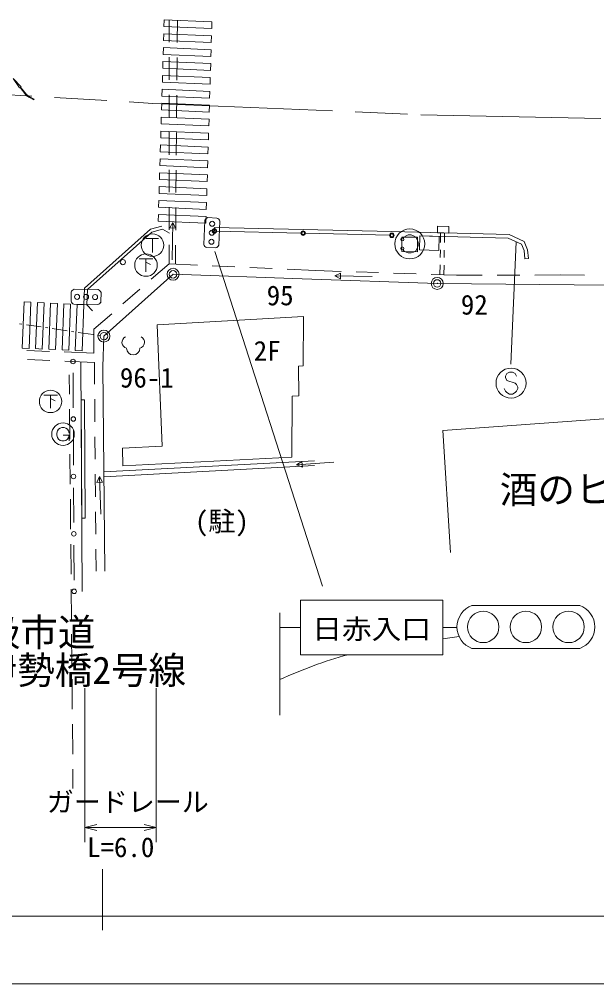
# Model space of a CAD drawing. Units: millimetres, scale not verified. Extents: x 40000 to 680000, y 20000 to 380000.
# Drawn here: x 300544 to 339047, y 205000 to 269294 of the extents above; entities that cross this region are included whole.
import ezdxf
from ezdxf.enums import TextEntityAlignment as Align

# ---------------------------------------------------------------- set-up
doc = ezdxf.new("R2010")
doc.units = ezdxf.units.MM
doc.header["$LTSCALE"] = 1000
doc.header["$PDMODE"] = 32
doc.header["$PDSIZE"] = 500
doc.linetypes.add('CHAIN', pattern=[18.5, 12, -1.5, 3.5, -1.5])
for name, color, linetype, lineweight in [('M-BGD', 7, 'Continuous', 13), ('M-BGD-EXST', 7, 'Continuous', 13), ('M-BMK', 2, 'CHAIN', 13), ('M-BMK-ROW', 30, 'Continuous', 13), ('M-STR-HTXT', 7, 'Continuous', 13), ('M-STR-STRC', 7, 'Continuous', 13), ('M-TTL-BAND', 7, 'Continuous', 13)]:
    doc.layers.add(name, color=color, linetype=linetype, lineweight=lineweight)
doc.layers.add('M-BMK-HTXT', color=7, linetype='Continuous')
doc.styles.add('ＭＳ ゴシック', font='')
doc.styles.get('ＭＳ ゴシック').set_extended_font_data('MS Gothic')

msp = doc.modelspace()

# ---------------------------------------------------------------- linework, layer by layer
at = {"layer": 'M-BGD'}
for p, q in [((310539, 267760), (310539, 269260)), ((311089, 269236), (311076, 267736)), ((310537, 265260), (310538, 266760)), ((311068, 266736), (311055, 265236)), ((310536, 262760), (310537, 264260)), ((311047, 264236), (311034, 262736)), ((310535, 260260), (310535, 261760)), ((311026, 261737), (311014, 260237)), ((310533, 257760), (310534, 259260)), ((311005, 259237), (310993, 257737)), ((310532, 255260), (310533, 256760)), ((310984, 256737), (310972, 255237)), ((313720, 256046), (313121, 256069)), ((310097, 255300), (310559, 255038)), ((310587, 255383), (310781, 255755)), ((310962, 255377), (310587, 255383)), ((310740, 253256), (310781, 255755)), ((310781, 255755), (310962, 255377)), ((312850, 254279), (312913, 255878)), ((313557, 255422), (313551, 255179)), ((313912, 255838), (313849, 254239)), ((313701, 255176), (319319, 255041)), ((319619, 255033), (325237, 254898)), ((326139, 254703), (326182, 254768)), ((326182, 254768), (326332, 254868)), ((326332, 254868), (326482, 254918)), ((326482, 254918), (326682, 254918)), ((326682, 254918), (326832, 254868)), ((326832, 254868), (326982, 254768)), ((326982, 254768), (327082, 254618)), ((327082, 254618), (327132, 254418)), ((328638, 255059), (328629, 254415)), ((328897, 255053), (328888, 254407)), ((310531, 252991), (310531, 254260)), ((310964, 254237), (310953, 252970)), ((313042, 254071), (313641, 254047)), ((327082, 254018), (326982, 253868)), ((327132, 254218), (327082, 254018)), ((327132, 254418), (327132, 254218)), ((326182, 253868), (326139, 253933)), ((326332, 253768), (326182, 253868)), ((326482, 253718), (326332, 253768)), ((326682, 253718), (326482, 253718)), ((326832, 253768), (326682, 253718)), ((326982, 253868), (326832, 253768)), ((328621, 253915), (328614, 253415)), ((328882, 253907), (328875, 253408)), ((334249, 253329), (334490, 253351)), ((309345, 251960), (310531, 252991)), ((310531, 252991), (312416, 252905)), ((313415, 252859), (314914, 252791)), ((315913, 252745), (317411, 252677)), ((328607, 252915), (328597, 252271)), ((328868, 252908), (328860, 252262)), ((318410, 252632), (320296, 252546)), ((320296, 252546), (322002, 252489)), ((321581, 252183), (321959, 252365)), ((324080, 252141), (321581, 252183)), ((321952, 251990), (321581, 252183)), ((321959, 252365), (321952, 251990)), ((323002, 252456), (324501, 252406)), ((325500, 252373), (327000, 252324)), ((327999, 252290), (329705, 252234)), ((329705, 252234), (331416, 252237)), ((332416, 252239), (333916, 252242)), ((334916, 252244), (336626, 252247)), ((336626, 252247), (338226, 252238)), ((304001, 251097), (303993, 250497)), ((304204, 251294), (305804, 251272)), ((305992, 250469), (306001, 251069)), ((307459, 250319), (308591, 251303)), ((305790, 250272), (304190, 250294)), ((305415, 249856), (305056, 250247)), ((305520, 248631), (306705, 249663)), ((305517, 247032), (305520, 248631)), ((301050, 247220), (302548, 247157)), ((303547, 247115), (305517, 247032)), ((302591, 246545), (301093, 246610)), ((305554, 246418), (303590, 246503)), ((304736, 231158), (304650, 246457)), ((305565, 244965), (305554, 246418)), ((304129, 245730), (304141, 243399)), ((333061, 245676), (332970, 245494)), ((333242, 245767), (333061, 245676)), ((333424, 245767), (333242, 245767)), ((333606, 245676), (333424, 245767)), ((333697, 245494), (333606, 245676)), ((303874, 245587), (303885, 244303)), ((332970, 245494), (332970, 245403)), ((332970, 245403), (333061, 245221)), ((333061, 245221), (333606, 245039)), ((333606, 245039), (333697, 244948)), ((332970, 244494), (332879, 244676)), ((333061, 244403), (332970, 244494)), ((333242, 244312), (333061, 244403)), ((333606, 244403), (333424, 244312)), ((333697, 244494), (333606, 244403)), ((333697, 244948), (333788, 244767)), ((333788, 244676), (333697, 244494)), ((333788, 244767), (333788, 244676)), ((305584, 242465), (305573, 243965)), ((333424, 244312), (333242, 244312)), ((303895, 243304), (303913, 241304)), ((304149, 241899), (304160, 239568)), ((305604, 239966), (305592, 241465)), ((303922, 240304), (303940, 238304)), ((320228, 239861), (306183, 239116)), ((306186, 238802), (320228, 239539)), ((319033, 239595), (319393, 239810)), ((321526, 239779), (319033, 239595)), ((319420, 239436), (319033, 239595)), ((319393, 239810), (319420, 239436)), ((305623, 237466), (305611, 238966)), ((305716, 238422), (305890, 238803)), ((305980, 236305), (305890, 238803)), ((305890, 238803), (306091, 238435)), ((304168, 238068), (304180, 235737)), ((306091, 238435), (305716, 238422)), ((303949, 237304), (303968, 235304)), ((305642, 234966), (305630, 236466)), ((303977, 234304), (303995, 232304)), ((304187, 234237), (304199, 231906)), ((305661, 232513), (305650, 233966)), ((304004, 231304), (304022, 229304)), ((304031, 228304), (304050, 226304)), ((304059, 225304), (304077, 223304)), ((304086, 222304), (304104, 220304)), ((304114, 219305), (304125, 218021))]:
    msp.add_line(p, q, dxfattribs=at)
for points in [[(304850, 250256), (304899, 251371), (309288, 255291), (310043, 255499)], [(305056, 250247), (305101, 251275), (309389, 255105), (310097, 255300)], [(313557, 255422), (325392, 255137), (333202, 254950), (334220, 254472), (334438, 253932), (334490, 253351)], [(327246, 254850), (333146, 254709), (334031, 254293), (334200, 253875), (334249, 253329)], [(306243, 232511), (306120, 246120), (306190, 248171), (310797, 252292), (319408, 252001), (328410, 251684), (339840, 251576), (350280, 251442), (355815, 251285), (370809, 251345), (379463, 251444), (386812, 251618), (394621, 251868)], [(329295, 233748), (328777, 241884), (351189, 243501), (351587, 236328)]]:
    msp.add_lwpolyline(points, dxfattribs=at)
for points in [[(328431, 255064), (329187, 255046), (329197, 255484), (328441, 255502)], [(326047, 254768), (327100, 254761), (327094, 253798), (326042, 253804)], [(327246, 254850), (328535, 254819), (328512, 253886), (327224, 253917)], [(310065, 240843), (307427, 240698), (307455, 239521), (318710, 240092), (318746, 244179), (319183, 244190), (319151, 246174), (319473, 246194), (319504, 249476), (309742, 248921)], [(304664, 243924), (304709, 236025), (304939, 236026), (304894, 243925)]]:
    msp.add_lwpolyline(points, close=True, dxfattribs=at)
for centre, radius in [((313405, 255658), 167), ((313551, 255179), 150), ((313551, 255179), 120), ((313551, 255179), 100), ((326582, 254318), 1000), ((313357, 254459), 167), ((313381, 255058), 167), ((319469, 255037), 150), ((319469, 255037), 120), ((319469, 255037), 100), ((325387, 254895), 150), ((325387, 254895), 120), ((325387, 254895), 100), ((326082, 254618), 102), ((326082, 254018), 102), ((307450, 253105), 175), ((304397, 250791), 167), ((304997, 250783), 167), ((305597, 250774), 167), ((304126, 246480), 150), ((333333, 245039), 1000), ((304145, 242649), 150), ((304164, 238818), 150), ((304183, 234987), 150), ((304202, 231156), 150)]:
    msp.add_circle(centre, radius, dxfattribs=at)
for centre, radius, start, end in [((313204, 255771), 310, 105.55893, 159.92006), ((313620, 255760), 302, 14.8651, 70.61389), ((313155, 254368), 318, 196.30973, 249.16927), ((313550, 254354), 320, 286.53608, 338.94291), ((304289, 251004), 302, 106.32432, 162.07311), ((305696, 250970), 320, 17.9953, 70.40213), ((304289, 250587), 310, 197.01815, 251.37928), ((305693, 250574), 318, 287.76894, 340.62848), ((307792, 247760), 402, 116.08703, 255.33416), ((308489, 247760), 402, 284.66584, 63.91297), ((308141, 247371), 450, 180, 0)]:
    msp.add_arc(centre, radius, start, end, dxfattribs=at)
at = {"layer": 'M-BGD-EXST'}
for p, q in [((309011, 254689), (309836, 254689)), ((309424, 254689), (309424, 253751)), ((308542, 253321), (309442, 253321)), ((308992, 253321), (308992, 252459)), ((308992, 253096), (309292, 252946)), ((302181, 244233), (303081, 244233)), ((302631, 244233), (302631, 243371)), ((302631, 244008), (302931, 243858)), ((303084, 241858), (303047, 241708)), ((303159, 241970), (303084, 241858)), ((303272, 242045), (303159, 241970)), ((303384, 242083), (303272, 242045)), ((303534, 242083), (303384, 242083)), ((303647, 242045), (303534, 242083)), ((303759, 241970), (303647, 242045)), ((303834, 241858), (303759, 241970)), ((303872, 241708), (303834, 241858)), ((303047, 241708), (303047, 241558)), ((303047, 241558), (303084, 241408)), ((303084, 241408), (303159, 241295)), ((303159, 241295), (303272, 241220)), ((303272, 241220), (303384, 241183)), ((303384, 241183), (303534, 241183)), ((303459, 241558), (303872, 241558)), ((303534, 241183), (303647, 241220)), ((303647, 241220), (303759, 241295)), ((303759, 241295), (303834, 241408)), ((303834, 241408), (303872, 241558)), ((303872, 241558), (303872, 241183))]:
    msp.add_line(p, q, dxfattribs=at)
for centre in [(309424, 254239), (308992, 252909), (302631, 243821), (303459, 241633)]:
    msp.add_circle(centre, 750, dxfattribs=at)
at = {"layer": 'M-BMK'}
msp.add_lwpolyline([(69364, 292158), (133505, 283404), (168173, 278674), (191695, 275537), (214382, 272562), (235120, 270208), (258504, 267569), (267578, 266741), (289412, 264896), (309445, 263686), (327321, 262933), (348186, 262506), (367535, 262566), (391997, 263008), (424208, 263664), (450685, 264212), (467318, 264594), (485838, 264954), (567692, 266562)], dxfattribs=at)
at = {"layer": 'M-BMK-ROW'}
for p, q in [((300569, 248989), (300718, 248967)), ((301015, 248924), (302004, 248780)), ((302301, 248736), (302450, 248715)), ((302746, 248672), (303736, 248528)), ((304033, 248484), (304181, 248463)), ((304478, 248420), (305468, 248276)), ((305765, 248232), (305913, 248211))]:
    msp.add_line(p, q, dxfattribs=at)
for centre in [(310797, 252292), (328410, 251684), (306190, 248171)]:
    msp.add_circle(centre, 400, dxfattribs=at)
for p in [(310797, 252292), (328410, 251684), (306190, 248171)]:
    msp.add_point(p, dxfattribs=at)
at = {"layer": 'M-STR-HTXT'}
for p, q in [((333669, 254463), (333328, 246295)), ((313582, 253811), (320769, 231506)), ((304909, 224697), (304909, 214444)), ((309676, 224697), (309676, 214444)), ((304909, 215409), (305709, 215609)), ((309676, 215409), (304909, 215409)), ((304909, 215409), (305709, 215209)), ((309676, 215409), (308876, 215609)), ((309676, 215409), (308876, 215209)), ((306101, 212636), (306101, 208577)), ((542660, 209499), (180283, 209499))]:
    msp.add_line(p, q, dxfattribs=at)
at = {"layer": 'M-STR-STRC'}
for p, q in [((300136, 265348), (300667, 264795)), ((300556, 264714), (300136, 265348)), ((300593, 264741), (300556, 264714)), ((300987, 264264), (300593, 264741)), ((300667, 264795), (300630, 264768)), ((301025, 264290), (300630, 264768)), ((301188, 264111), (300987, 264264)), ((301212, 264145), (301025, 264290)), ((301515, 263918), (301188, 264111)), ((301543, 263970), (301212, 264145)), ((301515, 263918), (301543, 263970)), ((319289, 226933), (319289, 230573)), ((319289, 230573), (328783, 230573)), ((328783, 230573), (328783, 226933)), ((330731, 230222), (337915, 230222)), ((317915, 222904), (317915, 229722)), ((319289, 228753), (317915, 228753)), ((329731, 228753), (328783, 228753)), ((329872, 228143), (328783, 227987)), ((337915, 227350), (330731, 227350)), ((328783, 226933), (319289, 226933))]:
    msp.add_line(p, q, dxfattribs=at)
for points in [[(310207, 269259), (313389, 269119), (313375, 268669), (310193, 268809)], [(310179, 268332), (313361, 268192), (313348, 267742), (310166, 267882)], [(310151, 267405), (313333, 267265), (313320, 266815), (310138, 266955)], [(310124, 266478), (313306, 266338), (313292, 265889), (310110, 266029)], [(310096, 265552), (313278, 265412), (313265, 264962), (310083, 265102)], [(310068, 264625), (313250, 264485), (313237, 264035), (310055, 264175)], [(310041, 263698), (313223, 263558), (313209, 263108), (310027, 263248)], [(310013, 262771), (313195, 262631), (313182, 262181), (309999, 262321)], [(309985, 261844), (313167, 261704), (313154, 261254), (309972, 261394)], [(309957, 260917), (313140, 260777), (313126, 260327), (309944, 260467)], [(309930, 259990), (313112, 259850), (313098, 259401), (309916, 259541)], [(309902, 259064), (313084, 258924), (313071, 258474), (309889, 258614)], [(309874, 258137), (313056, 257997), (313043, 257547), (309861, 257687)], [(309847, 257210), (313029, 257070), (313015, 256620), (309833, 256760)], [(309819, 256283), (313001, 256143), (312988, 255693), (309806, 255833)], [(300863, 250454), (300742, 247380), (301192, 247357), (301313, 250432)], [(301748, 250410), (301627, 247336), (302076, 247313), (302197, 250388)], [(302632, 250366), (302511, 247292), (302961, 247269), (303082, 250344)], [(303516, 250322), (303395, 247248), (303845, 247225), (303966, 250300)], [(304401, 250278), (304280, 247204), (304729, 247181), (304850, 250256)]]:
    msp.add_lwpolyline(points, close=True, dxfattribs=at)
for centre in [(331477, 228786), (334323, 228786), (337169, 228786)]:
    msp.add_circle(centre, 1050, dxfattribs=at)
for centre, radius, start, end in [((331262, 228786), 1532, 110.30547, 249.69453), ((337384, 228786), 1532, 290.30547, 69.69453), ((330572, 197717), 30323, 105.52986, 114.67264)]:
    msp.add_arc(centre, radius, start, end, dxfattribs=at)
at = {"layer": 'M-TTL-BAND'}
msp.add_line((40000, 205000), (579000, 205000), dxfattribs=at)

# ---------------------------------------------------------------- texts
at = {"layer": 'M-BGD', "style": 'ＭＳ ゴシック'}
for s, height, p in [('2F', 1320, (317071, 247192)), ('酒のヒーロー', 1833, (340094, 237945)), ('(駐)', 1320, (314053, 235825))]:
    msp.add_text(s, height=height, dxfattribs=at).set_placement(p, align=Align.MIDDLE_CENTER)
at = {"layer": 'M-BMK-HTXT', "style": 'ＭＳ ゴシック'}
for s, height, p in [('95', 1320, (317940, 249830)), ('92', 1320, (330886, 249211)), ('96-1', 1320, (309048, 244345)), ('一級市道', 1833, (300616, 226956)), ('石観音伊勢橋2号線', 1833, (301036, 224432))]:
    msp.add_text(s, height=height, dxfattribs=at).set_placement(p, align=Align.BOTTOM_CENTER)
at = {"layer": 'M-STR-HTXT', "style": 'ＭＳ ゴシック'}
for s, p in [('ガードレール', (307779, 216064)), ('L=6.0', (307304, 213045))]:
    msp.add_text(s, height=1320, dxfattribs=at).set_placement(p, align=Align.BOTTOM_CENTER)
at = {"layer": 'M-STR-STRC', "style": 'ＭＳ ゴシック', "width": 1.1}
msp.add_text('日赤入口', height=1320, dxfattribs=at).set_placement((324038, 227587), align=Align.BOTTOM_CENTER)

doc.saveas('drawing.dxf')
